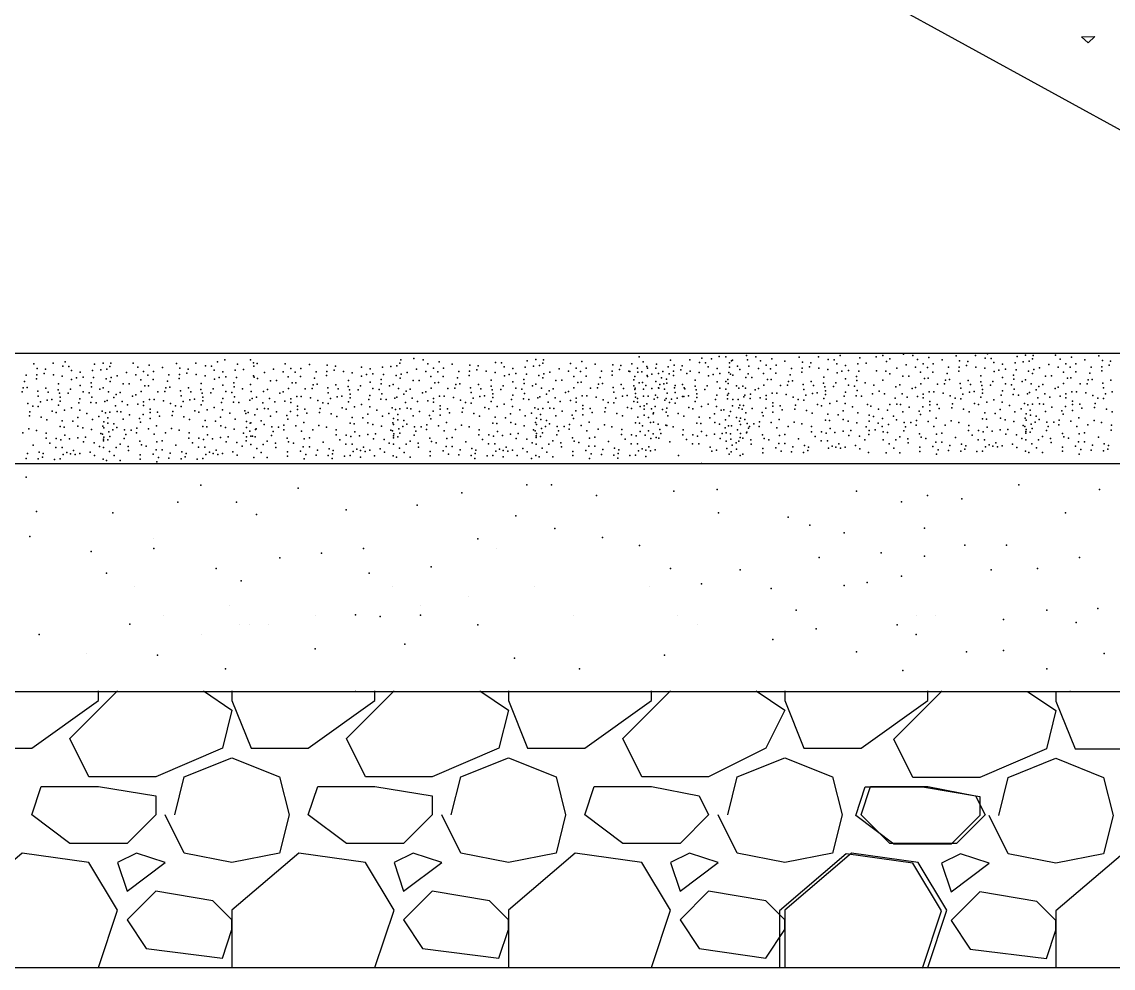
# Model space of a CAD drawing. Header units: inches. Extents: x 140261 to 278399, y 61833 to 125561.
# Drawn here: x 141403.86 to 141443.43, y 63414.91 to 63449.2 of the extents above; entities that cross this region are included whole.
import ezdxf

# ---------------------------------------------------------------- set-up
doc = ezdxf.new("R2010")
doc.units = ezdxf.units.IN
doc.layers.add('PDF_0', color=7, linetype='Continuous')

msp = doc.modelspace()

# ---------------------------------------------------------------- linework, layer by layer
for p, q in [((141344.801, 63499.531), (141458.432, 63437.195)), ((141442.282, 63448.649), (141442.769, 63448.672)), ((141442.526, 63448.435), (141442.282, 63448.649)), ((141442.769, 63448.672), (141442.526, 63448.435)), ((141338.56, 63437.195), (141582.604, 63437.195)), ((141338.56, 63437.195), (141582.604, 63437.195)), ((141423.252, 63437.195), (141495.818, 63437.195)), ((141338.56, 63433.195), (141458.582, 63433.195)), ((141338.56, 63424.93), (141458.582, 63424.93)), ((141338.56, 63414.93), (141458.582, 63414.93))]:
    msp.add_line(p, q)
for p in [(141435.829, 63437.156), (141438.873, 63437.166), (141440.255, 63437.12), (141441.34, 63437.12), (141441.34, 63437.12), (141404.296, 63436.807), (141404.296, 63436.807), (141404.998, 63436.825), (141405.351, 63436.726), (141405.434, 63436.882), (141406.504, 63436.79), (141406.815, 63436.835), (141407.09, 63436.827), (141407.09, 63436.827), (141407.9, 63436.835), (141407.9, 63436.835), (141408.485, 63436.762), (141409.47, 63436.816), (141409.47, 63436.816), (141410.173, 63436.835), (141410.525, 63436.735), (141410.955, 63436.873), (141411.23, 63436.955), (141411.678, 63436.799), (141412.154, 63436.945), (141412.264, 63436.836), (141412.264, 63436.836), (141412.281, 63436.726), (141412.4, 63436.817), (141413.412, 63436.8), (141413.412, 63436.8), (141414.298, 63436.78), (141414.937, 63436.753), (141414.937, 63436.753), (141415.233, 63436.726), (141417.456, 63436.735), (141417.574, 63436.826), (141417.603, 63436.946), (141417.603, 63436.946), (141418.076, 63436.999), (141418.414, 63436.954), (141418.414, 63436.954), (141418.586, 63436.809), (141418.586, 63436.809), (141418.998, 63436.881), (141419.472, 63436.79), (141420.111, 63436.762), (141420.111, 63436.762), (141420.407, 63436.736), (141421.038, 63436.854), (141421.258, 63436.836), (141422.191, 63436.919), (141422.502, 63436.963), (141422.63, 63436.744), (141422.748, 63436.835), (141422.777, 63436.955), (141422.777, 63436.955), (141423.76, 63436.818), (141423.76, 63436.818), (141424.172, 63436.89), (141424.646, 63436.799), (141425.285, 63436.772), (141425.285, 63436.772), (141425.581, 63436.745), (141425.984, 63436.809), (141425.984, 63436.809), (141426.24, 63437.063), (141426.396, 63436.881), (141426.87, 63436.79), (141427.381, 63436.936), (141427.381, 63436.936), (141427.509, 63436.762), (141427.509, 63436.762), (141427.805, 63436.736), (141428.084, 63436.954), (141428.436, 63436.855), (141428.519, 63437.01), (141428.656, 63436.836), (141428.867, 63436.992), (141429.141, 63437.074), (141429.388, 63437.064), (141429.515, 63436.845), (141429.589, 63436.919), (141429.634, 63436.936), (141430.136, 63437.109), (141430.175, 63436.955), (141430.175, 63436.955), (141430.227, 63436.726), (141430.473, 63437.064), (141430.473, 63437.064), (141430.645, 63436.919), (141430.645, 63436.919), (141430.847, 63436.754), (141431.057, 63436.991), (141431.213, 63436.754), (141431.213, 63436.754), (141431.532, 63436.9), (141432.043, 63437.045), (141432.043, 63437.045), (141432.171, 63436.872), (141432.171, 63436.872), (141432.467, 63436.846), (141432.745, 63437.064), (141433.098, 63436.964), (141433.318, 63436.946), (141433.412, 63436.808), (141433.412, 63436.808), (141433.412, 63436.808), (141433.528, 63437.102), (141433.73, 63436.745), (141434.178, 63436.8), (141434.251, 63437.028), (141434.471, 63436.827), (141434.837, 63437.065), (141434.837, 63437.065), (141435.08, 63437.11), (141435.208, 63436.891), (141435.327, 63436.983), (141435.92, 63436.773), (141436.166, 63437.11), (141436.166, 63437.11), (141436.338, 63436.965), (141436.338, 63436.965), (141436.54, 63436.801), (141436.75, 63437.037), (141436.905, 63436.8), (141436.905, 63436.8), (141437.225, 63436.946), (141437.736, 63437.092), (141437.736, 63437.092), (141437.863, 63436.919), (141437.863, 63436.919), (141438.11, 63436.745), (141438.159, 63436.892), (141438.438, 63437.11), (141438.791, 63437.011), (141439.011, 63436.993), (141439.104, 63436.855), (141439.104, 63436.855), (141439.104, 63436.855), (141439.422, 63436.792), (141439.871, 63436.846), (141439.944, 63437.075), (141440.164, 63436.874), (141440.382, 63436.901), (141440.501, 63436.992), (141440.53, 63437.112), (141440.53, 63437.112), (141441.094, 63436.782), (141441.512, 63436.975), (141441.512, 63436.975), (141441.714, 63436.81), (141441.924, 63437.047), (141442.08, 63436.809), (141442.08, 63436.809), (141442.399, 63436.955), (141442.91, 63437.101), (141442.91, 63437.101), (141443.038, 63436.928), (141443.038, 63436.928), (141443.284, 63436.755), (141443.334, 63436.901), (141404.022, 63436.397), (141404.409, 63436.406), (141404.424, 63436.634), (141404.424, 63436.634), (141404.67, 63436.461), (141404.72, 63436.607), (141405.012, 63436.406), (141405.333, 63436.36), (141405.571, 63436.708), (141405.665, 63436.57), (141405.665, 63436.57), (141405.665, 63436.57), (141405.983, 63436.507), (141406.083, 63436.324), (141406.431, 63436.562), (141406.724, 63436.589), (141406.942, 63436.616), (141407.061, 63436.707), (141407.323, 63436.376), (141407.323, 63436.376), (141407.654, 63436.497), (141408, 63436.406), (141408.073, 63436.69), (141408.073, 63436.69), (141408.274, 63436.525), (141408.43, 63436.397), (141408.64, 63436.525), (141408.64, 63436.525), (141408.959, 63436.67), (141409.196, 63436.406), (141409.583, 63436.415), (141409.598, 63436.643), (141409.598, 63436.643), (141409.844, 63436.47), (141409.894, 63436.617), (141410.187, 63436.415), (141410.507, 63436.37), (141410.745, 63436.717), (141410.839, 63436.579), (141410.839, 63436.579), (141410.839, 63436.579), (141411.157, 63436.516), (141411.257, 63436.333), (141411.605, 63436.571), (141411.898, 63436.598), (141412.263, 63436.37), (141412.282, 63436.324), (141412.662, 63436.486), (141412.662, 63436.486), (141412.993, 63436.607), (141413.339, 63436.516), (141413.522, 63436.334), (141413.522, 63436.334), (141413.613, 63436.635), (141413.769, 63436.507), (141413.97, 63436.343), (141413.97, 63436.343), (141413.979, 63436.634), (141413.979, 63436.634), (141414.535, 63436.516), (141414.913, 63436.379), (141414.922, 63436.525), (141415.183, 63436.58), (141415.526, 63436.525), (141415.846, 63436.479), (141416.178, 63436.689), (141416.178, 63436.689), (141416.178, 63436.689), (141416.185, 63436.361), (141416.358, 63436.415), (141416.496, 63436.626), (141416.596, 63436.443), (141416.944, 63436.681), (141416.981, 63436.425), (141417.237, 63436.708), (141417.437, 63436.379), (141417.621, 63436.434), (141417.836, 63436.495), (141417.836, 63436.495), (141418.167, 63436.616), (141418.513, 63436.525), (141418.697, 63436.343), (141418.697, 63436.343), (141418.787, 63436.644), (141418.943, 63436.516), (141419.144, 63436.352), (141419.144, 63436.352), (141419.153, 63436.644), (141419.153, 63436.644), (141419.71, 63436.525), (141420.087, 63436.388), (141420.096, 63436.534), (141420.357, 63436.589), (141420.7, 63436.534), (141421.02, 63436.489), (141421.352, 63436.698), (141421.352, 63436.698), (141421.352, 63436.698), (141421.359, 63436.37), (141421.533, 63436.425), (141421.67, 63436.635), (141421.77, 63436.452), (141422.118, 63436.69), (141422.155, 63436.434), (141422.411, 63436.717), (141422.612, 63436.389), (141422.795, 63436.443), (141423.01, 63436.505), (141423.01, 63436.505), (141423.342, 63436.626), (141423.687, 63436.535), (141423.871, 63436.352), (141423.871, 63436.352), (141423.961, 63436.653), (141424.117, 63436.525), (141424.318, 63436.361), (141424.318, 63436.361), (141424.327, 63436.653), (141424.327, 63436.653), (141424.884, 63436.534), (141425.261, 63436.397), (141425.27, 63436.544), (141425.531, 63436.598), (141425.874, 63436.544), (141425.911, 63436.525), (141426.094, 63436.343), (141426.094, 63436.343), (141426.185, 63436.644), (141426.194, 63436.498), (141426.341, 63436.516), (141426.526, 63436.708), (141426.526, 63436.708), (141426.526, 63436.708), (141426.533, 63436.379), (141426.542, 63436.352), (141426.542, 63436.352), (141426.551, 63436.644), (141426.551, 63436.644), (141426.707, 63436.434), (141426.844, 63436.644), (141426.945, 63436.461), (141427.107, 63436.525), (141427.292, 63436.699), (141427.329, 63436.443), (141427.485, 63436.388), (141427.494, 63436.535), (141427.755, 63436.589), (141427.97, 63436.452), (141428.098, 63436.535), (141428.418, 63436.489), (141428.75, 63436.699), (141428.75, 63436.699), (141428.75, 63436.699), (141428.757, 63436.37), (141428.93, 63436.425), (141429.068, 63436.635), (141429.168, 63436.452), (141429.497, 63436.489), (141429.516, 63436.69), (141429.553, 63436.434), (141429.643, 63436.398), (141429.809, 63436.717), (141429.896, 63436.605), (141429.896, 63436.605), (141430.193, 63436.443), (141430.572, 63436.635), (141430.756, 63436.453), (141430.756, 63436.453), (141431.003, 63436.626), (141431.203, 63436.462), (141431.203, 63436.462), (141431.714, 63436.407), (141431.769, 63436.635), (141432.146, 63436.498), (141432.156, 63436.644), (141432.417, 63436.699), (141432.759, 63436.644), (141432.943, 63436.324), (141433.08, 63436.599), (141433.418, 63436.48), (141433.592, 63436.535), (141433.83, 63436.562), (141434.123, 63436.352), (141434.215, 63436.544), (141434.855, 63436.553), (141435.19, 63436.536), (141435.336, 63436.445), (141435.589, 63436.652), (141435.589, 63436.652), (141435.801, 63436.353), (141436.02, 63436.362), (141436.265, 63436.682), (141436.449, 63436.499), (141436.449, 63436.499), (141436.695, 63436.672), (141436.896, 63436.508), (141436.896, 63436.508), (141437.407, 63436.454), (141437.462, 63436.682), (141437.839, 63436.545), (141437.848, 63436.691), (141438.452, 63436.691), (141438.635, 63436.371), (141438.773, 63436.645), (141439.111, 63436.526), (141439.285, 63436.581), (141439.523, 63436.609), (141439.816, 63436.398), (141439.907, 63436.59), (141440.364, 63436.545), (141440.51, 63436.454), (141440.548, 63436.599), (141440.763, 63436.661), (141440.763, 63436.661), (141440.975, 63436.363), (141441.194, 63436.372), (141441.439, 63436.691), (141441.623, 63436.509), (141441.623, 63436.509), (141441.87, 63436.682), (141442.07, 63436.518), (141442.07, 63436.518), (141442.581, 63436.463), (141442.636, 63436.691), (141443.013, 63436.554), (141443.022, 63436.7), (141403.914, 63435.931), (141403.967, 63436.169), (141404.059, 63435.95), (141404.399, 63436.26), (141405.196, 63436.086), (141405.671, 63436.241), (141405.845, 63436.296), (141405.983, 63436.022), (141406.376, 63436.113), (141406.385, 63435.967), (141406.468, 63436.305), (141406.815, 63435.941), (141406.924, 63436.26), (141407.07, 63436.169), (141407.108, 63436.315), (141407.536, 63436.078), (141407.755, 63436.087), (141408.183, 63436.224), (141408.183, 63436.224), (141408.329, 63436.004), (141408.457, 63436.013), (141408.457, 63436.013), (141408.631, 63436.233), (141408.631, 63436.233), (141409.088, 63435.94), (141409.142, 63436.178), (141409.233, 63435.959), (141409.574, 63436.269), (141409.908, 63435.932), (141410.37, 63436.095), (141410.846, 63436.251), (141411.019, 63436.306), (141411.157, 63436.031), (141411.55, 63436.123), (141411.559, 63435.976), (141411.642, 63436.315), (141412.154, 63436.051), (141412.409, 63436.279), (141412.875, 63436.188), (141413.094, 63436.197), (141413.668, 63436.114), (141413.796, 63436.123), (141413.796, 63436.123), (141414.427, 63436.05), (141414.481, 63436.288), (141414.572, 63436.069), (141414.955, 63435.932), (141414.955, 63435.932), (141414.955, 63435.932), (141415.247, 63436.042), (141415.699, 63435.986), (141415.709, 63436.205), (141416.139, 63436.004), (141416.496, 63436.141), (141416.889, 63436.233), (141416.898, 63436.086), (141417.2, 63436.004), (141417.328, 63436.06), (141417.583, 63436.288), (141418.049, 63436.197), (141418.268, 63436.206), (141418.842, 63436.123), (141418.97, 63436.132), (141418.97, 63436.132), (141419.602, 63436.059), (141419.655, 63436.297), (141419.746, 63436.078), (141420.129, 63435.942), (141420.129, 63435.942), (141420.129, 63435.942), (141420.421, 63436.051), (141420.874, 63435.995), (141420.883, 63436.214), (141421.313, 63436.013), (141421.67, 63436.15), (141422.063, 63436.242), (141422.073, 63436.096), (141422.375, 63436.013), (141422.502, 63436.069), (141422.758, 63436.297), (141423.223, 63436.206), (141423.442, 63436.215), (141423.88, 63435.933), (141423.88, 63435.933), (141424.016, 63436.132), (141424.144, 63436.141), (141424.144, 63436.141), (141424.739, 63435.931), (141424.739, 63435.931), (141424.776, 63436.068), (141424.829, 63436.307), (141424.92, 63436.088), (141425.303, 63435.951), (141425.303, 63435.951), (141425.303, 63435.951), (141425.595, 63436.06), (141426.048, 63436.004), (141426.057, 63436.224), (141426.24, 63436.123), (141426.368, 63436.132), (141426.368, 63436.132), (141426.487, 63436.022), (141426.844, 63436.16), (141426.945, 63435.931), (141426.999, 63436.059), (141427.053, 63436.297), (141427.144, 63436.078), (141427.238, 63436.251), (141427.247, 63436.105), (141427.527, 63435.942), (141427.527, 63435.942), (141427.527, 63435.942), (141427.549, 63436.022), (141427.819, 63436.051), (141427.873, 63435.931), (141428.272, 63435.995), (141428.281, 63436.214), (141428.711, 63436.013), (141429.068, 63436.15), (141429.388, 63436.17), (141429.461, 63436.242), (141429.47, 63436.096), (141429.772, 63436.013), (141430.008, 63435.997), (141430.108, 63436.307), (141430.327, 63436.316), (141430.765, 63436.033), (141430.765, 63436.033), (141430.902, 63436.233), (141431.03, 63436.242), (141431.03, 63436.242), (141431.368, 63436.024), (141431.625, 63436.032), (141431.625, 63436.032), (141431.661, 63436.169), (141431.806, 63436.188), (141432.189, 63436.052), (141432.189, 63436.052), (141432.189, 63436.052), (141432.481, 63436.161), (141432.563, 63436.015), (141432.563, 63436.015), (141432.563, 63436.015), (141432.933, 63436.105), (141432.979, 63435.977), (141433.29, 63435.986), (141433.373, 63436.123), (141433.73, 63436.26), (141433.83, 63436.032), (141434.049, 63435.994), (141434.049, 63435.994), (141434.132, 63436.205), (141434.434, 63436.123), (141434.758, 63436.031), (141435.08, 63436.217), (141435.555, 63435.97), (141435.555, 63435.97), (141435.555, 63435.97), (141435.701, 63436.043), (141436.266, 63435.952), (141436.458, 63436.08), (141436.458, 63436.08), (141436.595, 63436.279), (141436.723, 63436.289), (141436.723, 63436.289), (141437.061, 63436.071), (141437.318, 63436.078), (141437.318, 63436.078), (141437.354, 63436.215), (141437.498, 63436.235), (141437.882, 63436.098), (141437.882, 63436.098), (141437.882, 63436.098), (141438.174, 63436.207), (141438.256, 63436.062), (141438.256, 63436.062), (141438.256, 63436.062), (141438.626, 63436.151), (141438.672, 63436.023), (141438.983, 63436.032), (141439.065, 63436.17), (141439.422, 63436.307), (141439.523, 63436.078), (141439.742, 63436.041), (141439.742, 63436.041), (141439.825, 63436.252), (141440.127, 63436.17), (141440.255, 63436.226), (141440.451, 63436.078), (141440.729, 63435.98), (141440.729, 63435.98), (141440.729, 63435.98), (141440.875, 63436.053), (141441.441, 63435.961), (141441.632, 63436.089), (141441.632, 63436.089), (141441.769, 63436.289), (141441.897, 63436.298), (141441.897, 63436.298), (141442.235, 63436.08), (141442.492, 63436.087), (141442.492, 63436.087), (141442.528, 63436.225), (141442.673, 63436.244), (141443.056, 63436.107), (141443.056, 63436.107), (141443.056, 63436.107), (141443.077, 63435.932), (141443.348, 63436.217), (141403.878, 63435.793), (141403.878, 63435.793), (141404.442, 63435.813), (141404.442, 63435.813), (141404.442, 63435.813), (141404.463, 63435.638), (141404.734, 63435.923), (141404.816, 63435.777), (141404.816, 63435.777), (141404.816, 63435.777), (141405.186, 63435.866), (141405.232, 63435.738), (141405.25, 63435.592), (141405.543, 63435.748), (141405.626, 63435.885), (141405.973, 63435.537), (141406.083, 63435.793), (141406.302, 63435.756), (141406.302, 63435.756), (141406.404, 63435.601), (141406.687, 63435.885), (141407.011, 63435.793), (141407.2, 63435.583), (141407.289, 63435.695), (141407.289, 63435.695), (141407.289, 63435.695), (141407.435, 63435.768), (141407.881, 63435.632), (141407.881, 63435.632), (141407.881, 63435.632), (141408.001, 63435.677), (141408.193, 63435.804), (141408.193, 63435.804), (141408.795, 63435.795), (141409.052, 63435.803), (141409.052, 63435.803), (141409.616, 63435.823), (141409.616, 63435.823), (141409.616, 63435.823), (141409.638, 63435.647), (141409.99, 63435.786), (141409.99, 63435.786), (141409.99, 63435.786), (141410.36, 63435.876), (141410.406, 63435.748), (141410.425, 63435.601), (141410.718, 63435.757), (141410.8, 63435.894), (141411.148, 63435.547), (141411.257, 63435.803), (141411.476, 63435.765), (141411.476, 63435.765), (141411.578, 63435.611), (141411.861, 63435.894), (141412.185, 63435.802), (141412.218, 63435.549), (141412.374, 63435.592), (141412.628, 63435.805), (141412.628, 63435.805), (141412.628, 63435.805), (141412.774, 63435.878), (141412.847, 63435.549), (141412.847, 63435.549), (141413.22, 63435.742), (141413.22, 63435.742), (141413.22, 63435.742), (141413.34, 63435.786), (141413.532, 63435.914), (141413.532, 63435.914), (141413.614, 63435.54), (141413.833, 63435.622), (141413.833, 63435.622), (141413.997, 63435.622), (141414.134, 63435.905), (141414.336, 63435.574), (141414.391, 63435.912), (141414.391, 63435.912), (141414.976, 63435.757), (141415.05, 63435.547), (141415.297, 63435.611), (141415.297, 63435.611), (141415.329, 63435.896), (141415.329, 63435.896), (141415.329, 63435.896), (141415.462, 63435.638), (141415.745, 63435.858), (141415.764, 63435.711), (141415.764, 63435.574), (141416.057, 63435.867), (141416.487, 63435.656), (141416.596, 63435.912), (141416.815, 63435.875), (141416.815, 63435.875), (141416.917, 63435.72), (141417.392, 63435.559), (141417.466, 63435.602), (141417.466, 63435.602), (141417.524, 63435.912), (141417.713, 63435.702), (141417.802, 63435.814), (141417.802, 63435.814), (141417.802, 63435.814), (141417.948, 63435.887), (141418.021, 63435.559), (141418.021, 63435.559), (141418.395, 63435.752), (141418.395, 63435.752), (141418.395, 63435.752), (141418.514, 63435.796), (141418.706, 63435.923), (141418.706, 63435.923), (141418.788, 63435.549), (141419.007, 63435.632), (141419.007, 63435.632), (141419.171, 63435.632), (141419.308, 63435.914), (141419.51, 63435.583), (141419.565, 63435.922), (141419.565, 63435.922), (141420.151, 63435.766), (141420.224, 63435.556), (141420.471, 63435.62), (141420.471, 63435.62), (141420.503, 63435.905), (141420.503, 63435.905), (141420.503, 63435.905), (141420.636, 63435.647), (141420.919, 63435.867), (141420.938, 63435.721), (141420.938, 63435.583), (141421.231, 63435.876), (141421.661, 63435.666), (141421.77, 63435.922), (141421.989, 63435.884), (141421.989, 63435.884), (141422.054, 63435.538), (141422.091, 63435.73), (141422.566, 63435.568), (141422.64, 63435.611), (141422.64, 63435.611), (141422.699, 63435.921), (141422.887, 63435.711), (141422.977, 63435.823), (141422.977, 63435.823), (141422.977, 63435.823), (141423.122, 63435.896), (141423.196, 63435.568), (141423.196, 63435.568), (141423.569, 63435.761), (141423.569, 63435.761), (141423.569, 63435.761), (141423.688, 63435.805), (141423.962, 63435.559), (141424.181, 63435.641), (141424.181, 63435.641), (141424.345, 63435.641), (141424.482, 63435.924), (141424.684, 63435.593), (141425.325, 63435.776), (141425.398, 63435.565), (141425.645, 63435.629), (141425.645, 63435.629), (141425.678, 63435.914), (141425.678, 63435.914), (141425.678, 63435.914), (141425.81, 63435.657), (141426.094, 63435.876), (141426.104, 63435.923), (141426.104, 63435.923), (141426.112, 63435.73), (141426.112, 63435.593), (141426.186, 63435.55), (141426.405, 63435.885), (141426.405, 63435.632), (141426.405, 63435.632), (141426.569, 63435.632), (141426.706, 63435.914), (141426.835, 63435.675), (141426.908, 63435.583), (141426.963, 63435.922), (141426.963, 63435.922), (141427.163, 63435.893), (141427.163, 63435.893), (141427.228, 63435.547), (141427.265, 63435.739), (141427.549, 63435.766), (141427.622, 63435.556), (141427.814, 63435.62), (141427.814, 63435.62), (141427.869, 63435.62), (141427.869, 63435.62), (141427.901, 63435.905), (141427.901, 63435.905), (141427.901, 63435.905), (141428.034, 63435.647), (141428.317, 63435.867), (141428.336, 63435.721), (141428.336, 63435.583), (141428.629, 63435.876), (141429.059, 63435.666), (141429.168, 63435.922), (141429.387, 63435.884), (141429.387, 63435.884), (141429.451, 63435.669), (141429.452, 63435.538), (141429.489, 63435.73), (141429.862, 63435.924), (141429.862, 63435.924), (141429.862, 63435.924), (141430.038, 63435.611), (141430.038, 63435.611), (141430.081, 63435.669), (141430.081, 63435.669), (141430.096, 63435.922), (141430.27, 63435.547), (141430.285, 63435.711), (141430.454, 63435.862), (141430.454, 63435.862), (141430.454, 63435.862), (141430.574, 63435.906), (141430.638, 63435.577), (141430.848, 63435.659), (141431.066, 63435.742), (141431.066, 63435.742), (141431.231, 63435.742), (141431.57, 63435.693), (141431.831, 63435.601), (141431.831, 63435.601), (141431.831, 63435.601), (141432.21, 63435.876), (141432.284, 63435.666), (141432.531, 63435.73), (141432.531, 63435.73), (141432.696, 63435.757), (141432.943, 63435.547), (141432.997, 63435.83), (141432.997, 63435.693), (141433.675, 63435.629), (141433.72, 63435.776), (141434.114, 63435.648), (141434.151, 63435.84), (141434.306, 63435.629), (141434.7, 63435.721), (141434.7, 63435.721), (141434.947, 63435.821), (141435.144, 63435.715), (141435.527, 63435.56), (141435.774, 63435.715), (141435.774, 63435.715), (141435.963, 63435.594), (141436.147, 63435.908), (141436.147, 63435.908), (141436.147, 63435.908), (141436.33, 63435.624), (141436.54, 63435.706), (141436.54, 63435.569), (141436.759, 63435.788), (141436.759, 63435.788), (141436.923, 63435.788), (141437.263, 63435.74), (141437.524, 63435.648), (141437.524, 63435.648), (141437.524, 63435.648), (141437.702, 63435.557), (141437.903, 63435.923), (141437.903, 63435.539), (141437.976, 63435.712), (141438.224, 63435.776), (141438.224, 63435.776), (141438.388, 63435.804), (141438.635, 63435.594), (141438.69, 63435.877), (141438.69, 63435.74), (141439.367, 63435.676), (141439.413, 63435.822), (141439.807, 63435.694), (141439.843, 63435.886), (141439.999, 63435.676), (141440.318, 63435.724), (141440.392, 63435.767), (141440.392, 63435.767), (141440.639, 63435.868), (141440.702, 63435.569), (141440.948, 63435.724), (141440.948, 63435.724), (141441.137, 63435.603), (141441.321, 63435.917), (141441.321, 63435.917), (141441.321, 63435.917), (141441.505, 63435.633), (141441.715, 63435.715), (141441.715, 63435.578), (141441.933, 63435.797), (141441.933, 63435.797), (141442.098, 63435.797), (141442.437, 63435.749), (141442.698, 63435.657), (141442.698, 63435.657), (141442.698, 63435.657), (141442.876, 63435.566), (141443.077, 63435.548), (141443.151, 63435.722), (141443.398, 63435.786), (141443.398, 63435.786), (141404.084, 63435.363), (141404.084, 63435.363), (141404.084, 63435.363), (141404.262, 63435.272), (141404.463, 63435.254), (141404.537, 63435.428), (141404.784, 63435.492), (141404.784, 63435.492), (141404.949, 63435.519), (141405.196, 63435.309), (141405.25, 63435.455), (141405.662, 63435.217), (141405.662, 63435.217), (141405.928, 63435.391), (141406.367, 63435.409), (141406.559, 63435.391), (141406.879, 63435.44), (141406.953, 63435.482), (141406.953, 63435.482), (141407.262, 63435.285), (141407.508, 63435.44), (141407.508, 63435.44), (141407.697, 63435.318), (141408.065, 63435.348), (141408.275, 63435.43), (141408.275, 63435.294), (141408.494, 63435.512), (141408.494, 63435.512), (141408.521, 63435.166), (141408.658, 63435.512), (141408.997, 63435.464), (141409.259, 63435.372), (141409.259, 63435.372), (141409.259, 63435.372), (141409.436, 63435.281), (141409.638, 63435.263), (141409.711, 63435.437), (141409.958, 63435.501), (141409.958, 63435.501), (141410.123, 63435.528), (141410.37, 63435.318), (141410.425, 63435.464), (141410.589, 63435.135), (141410.836, 63435.227), (141410.836, 63435.227), (141411.102, 63435.4), (141411.138, 63435.135), (141411.541, 63435.419), (141411.733, 63435.4), (141412.127, 63435.492), (141412.127, 63435.492), (141412.4, 63435.166), (141412.601, 63435.394), (141412.662, 63435.184), (141412.662, 63435.184), (141412.799, 63435.172), (141413.036, 63435.428), (141413.404, 63435.458), (141413.614, 63435.403), (141413.86, 63435.276), (141413.86, 63435.157), (141414.125, 63435.166), (141414.598, 63435.482), (141414.598, 63435.482), (141414.598, 63435.482), (141414.675, 63435.19), (141414.775, 63435.391), (141414.976, 63435.373), (141415.48, 63435.208), (141415.62, 63435.166), (141415.62, 63435.166), (141415.62, 63435.166), (141415.709, 63435.428), (141415.928, 63435.245), (141416.175, 63435.336), (141416.175, 63435.336), (141416.441, 63435.51), (141416.477, 63435.245), (141416.88, 63435.528), (141417.072, 63435.51), (141417.29, 63435.208), (141417.411, 63435.153), (141417.574, 63435.176), (141417.775, 63435.404), (141417.836, 63435.194), (141417.836, 63435.194), (141417.973, 63435.181), (141418.211, 63435.437), (141418.578, 63435.467), (141418.788, 63435.413), (141419.034, 63435.285), (141419.034, 63435.167), (141419.299, 63435.176), (141419.772, 63435.491), (141419.772, 63435.491), (141419.772, 63435.491), (141419.849, 63435.199), (141419.949, 63435.4), (141420.151, 63435.382), (141420.654, 63435.218), (141420.795, 63435.175), (141420.795, 63435.175), (141420.795, 63435.175), (141420.883, 63435.437), (141421.103, 63435.254), (141421.35, 63435.346), (141421.35, 63435.346), (141421.615, 63435.519), (141421.652, 63435.254), (141421.915, 63435.138), (141422.246, 63435.519), (141422.464, 63435.217), (141422.585, 63435.163), (141422.748, 63435.185), (141422.949, 63435.413), (141423.01, 63435.203), (141423.01, 63435.203), (141423.147, 63435.19), (141423.385, 63435.446), (141423.752, 63435.477), (141423.962, 63435.422), (141424.208, 63435.294), (141424.208, 63435.176), (141424.473, 63435.185), (141424.946, 63435.5), (141424.946, 63435.5), (141424.946, 63435.5), (141425.023, 63435.209), (141425.124, 63435.41), (141425.325, 63435.391), (141425.828, 63435.227), (141425.969, 63435.185), (141425.969, 63435.185), (141425.969, 63435.185), (141426.057, 63435.446), (141426.186, 63435.413), (141426.277, 63435.263), (141426.432, 63435.285), (141426.432, 63435.167), (141426.524, 63435.355), (141426.524, 63435.355), (141426.697, 63435.176), (141426.789, 63435.529), (141426.826, 63435.263), (141427.089, 63435.147), (141427.17, 63435.491), (141427.17, 63435.491), (141427.17, 63435.491), (141427.247, 63435.199), (141427.347, 63435.401), (141427.421, 63435.529), (141427.549, 63435.382), (141428.052, 63435.218), (141428.193, 63435.175), (141428.193, 63435.175), (141428.193, 63435.175), (141428.281, 63435.437), (141428.5, 63435.254), (141428.747, 63435.346), (141428.747, 63435.346), (141429.013, 63435.519), (141429.049, 63435.254), (141429.312, 63435.138), (141429.634, 63435.286), (141429.644, 63435.519), (141429.835, 63435.514), (141429.862, 63435.217), (141429.896, 63435.304), (141429.896, 63435.304), (141429.983, 63435.163), (141430.032, 63435.291), (141430.336, 63435.185), (141430.336, 63435.185), (141430.838, 63435.204), (141430.848, 63435.523), (141431.094, 63435.395), (141431.094, 63435.276), (141431.358, 63435.286), (141431.431, 63435.14), (141431.89, 63435.163), (141431.908, 63435.309), (141432.009, 63435.51), (141432.21, 63435.492), (141432.714, 63435.328), (141432.854, 63435.285), (141432.854, 63435.285), (141432.854, 63435.285), (141433.162, 63435.364), (141433.409, 63435.456), (141433.409, 63435.456), (141433.711, 63435.364), (141433.974, 63435.248), (141434.524, 63435.327), (141434.645, 63435.273), (141434.916, 63435.168), (141435.327, 63435.332), (141435.589, 63435.35), (141435.589, 63435.35), (141435.725, 63435.337), (141436.029, 63435.232), (141436.029, 63435.232), (141436.531, 63435.25), (141436.787, 63435.442), (141436.787, 63435.323), (141437.051, 63435.332), (141437.124, 63435.186), (141437.583, 63435.209), (141437.601, 63435.356), (141438.009, 63435.159), (141438.009, 63435.159), (141438.406, 63435.374), (141438.547, 63435.332), (141438.547, 63435.332), (141438.547, 63435.332), (141438.855, 63435.411), (141439.102, 63435.502), (141439.102, 63435.502), (141439.331, 63435.145), (141439.404, 63435.411), (141439.667, 63435.295), (141440.09, 63435.177), (141440.217, 63435.373), (141440.337, 63435.319), (141440.501, 63435.341), (141440.763, 63435.359), (141440.763, 63435.359), (141440.899, 63435.347), (141441.203, 63435.241), (141441.203, 63435.241), (141441.705, 63435.259), (141441.961, 63435.451), (141441.961, 63435.332), (141442.225, 63435.341), (141442.298, 63435.196), (141442.757, 63435.219), (141442.775, 63435.365), (141443.184, 63435.168), (141443.184, 63435.168), (141404.143, 63434.925), (141404.161, 63435.071), (141404.57, 63434.874), (141404.57, 63434.874), (141404.775, 63434.778), (141404.967, 63435.089), (141405.107, 63435.047), (141405.107, 63435.047), (141405.107, 63435.047), (141405.333, 63434.742), (141405.415, 63435.126), (141405.891, 63434.861), (141405.964, 63435.126), (141406.227, 63435.01), (141406.422, 63434.787), (141406.422, 63434.787), (141406.651, 63434.892), (141406.777, 63435.088), (141406.898, 63435.034), (141406.979, 63434.847), (141407.061, 63435.057), (141407.323, 63435.074), (141407.323, 63435.074), (141407.46, 63435.062), (141407.542, 63434.797), (141407.764, 63434.956), (141407.764, 63434.956), (141408.129, 63434.819), (141408.266, 63434.975), (141408.521, 63435.047), (141408.521, 63434.829), (141408.786, 63435.057), (141408.859, 63434.911), (141409.317, 63434.934), (141409.336, 63435.08), (141409.744, 63434.883), (141409.744, 63434.883), (141409.949, 63434.788), (141410.141, 63435.099), (141410.281, 63435.056), (141410.281, 63435.056), (141410.281, 63435.056), (141410.507, 63434.751), (141411.065, 63434.87), (141411.401, 63435.019), (141411.596, 63434.797), (141411.596, 63434.797), (141411.951, 63435.098), (141411.99, 63435.002), (141412.072, 63435.044), (141412.318, 63434.957), (141412.881, 63434.907), (141413.103, 63435.066), (141413.103, 63435.066), (141413.468, 63434.929), (141413.512, 63434.806), (141413.605, 63435.084), (141413.86, 63434.938), (141414.198, 63435.021), (141414.656, 63435.044), (141415.083, 63434.993), (141415.083, 63434.993), (141415.288, 63434.897), (141415.846, 63434.861), (141416.23, 63434.843), (141416.404, 63434.98), (141416.74, 63435.129), (141416.935, 63434.907), (141416.935, 63434.907), (141417.164, 63435.012), (141417.345, 63434.823), (141417.492, 63434.966), (141417.501, 63434.778), (141417.711, 63434.747), (141418.055, 63434.916), (141418.277, 63435.075), (141418.277, 63435.075), (141418.642, 63434.939), (141418.687, 63434.815), (141418.779, 63435.094), (141419.034, 63434.948), (141419.372, 63435.03), (141419.83, 63435.053), (141420.257, 63435.002), (141420.257, 63435.002), (141420.462, 63434.907), (141421.02, 63434.87), (141421.405, 63434.852), (141421.578, 63434.989), (141422.109, 63434.916), (141422.109, 63434.916), (141422.338, 63435.021), (141422.519, 63434.833), (141422.666, 63434.975), (141422.675, 63434.787), (141422.885, 63434.756), (141423.229, 63434.925), (141423.451, 63435.085), (141423.451, 63435.085), (141423.816, 63434.948), (141423.861, 63434.824), (141423.953, 63435.103), (141424.208, 63434.957), (141424.546, 63435.039), (141425.005, 63435.062), (141425.431, 63435.012), (141425.431, 63435.012), (141425.636, 63434.916), (141426.194, 63434.879), (141426.432, 63434.948), (141426.579, 63434.861), (141426.753, 63434.998), (141426.77, 63435.03), (141427.228, 63435.053), (141427.283, 63434.925), (141427.283, 63434.925), (141427.655, 63435.003), (141427.655, 63435.003), (141427.86, 63434.907), (141428.418, 63434.87), (141428.802, 63434.852), (141428.976, 63434.989), (141429.223, 63435.121), (141429.378, 63434.775), (141429.507, 63434.916), (141429.507, 63434.916), (141429.552, 63435.076), (141429.771, 63434.857), (141429.917, 63434.833), (141430.073, 63434.787), (141430.115, 63435.026), (141430.701, 63435.048), (141430.746, 63434.925), (141431.094, 63435.058), (141431.322, 63434.793), (141432.317, 63435.112), (141432.317, 63435.112), (141432.522, 63435.017), (141432.997, 63434.77), (141433.08, 63434.98), (141433.144, 63434.751), (141433.464, 63434.962), (141433.638, 63435.099), (141433.647, 63434.788), (141434.169, 63435.026), (141434.169, 63435.026), (141434.579, 63434.943), (141434.735, 63434.897), (141435.071, 63434.822), (141435.245, 63435.122), (141435.464, 63434.904), (141435.577, 63434.779), (141435.808, 63435.072), (141436.296, 63434.755), (141436.394, 63435.095), (141436.439, 63434.972), (141436.787, 63435.104), (141437.015, 63434.84), (141437.562, 63434.739), (141438.214, 63435.063), (141438.69, 63434.816), (141438.773, 63435.027), (141438.837, 63434.798), (141439.157, 63435.008), (141439.34, 63434.834), (141439.518, 63434.772), (141439.862, 63435.072), (141439.862, 63435.072), (141440.245, 63434.831), (141440.272, 63434.989), (141440.272, 63434.77), (141440.419, 63435.132), (141440.427, 63434.943), (141440.638, 63434.913), (141440.751, 63434.788), (141440.982, 63435.082), (141441.47, 63434.764), (141441.568, 63435.104), (141441.613, 63434.981), (141441.961, 63435.113), (141442.189, 63434.849), (141442.737, 63434.749), (141443.389, 63435.072), (141404.123, 63434.455), (141404.396, 63434.391), (141405.25, 63434.531), (141405.397, 63434.513), (141405.717, 63434.723), (141405.9, 63434.55), (141406.078, 63434.487), (141406.393, 63434.43), (141406.393, 63434.43), (141406.806, 63434.546), (141406.832, 63434.704), (141406.832, 63434.485), (141406.988, 63434.659), (141407.161, 63434.413), (141407.198, 63434.628), (141407.312, 63434.503), (141407.59, 63434.409), (141407.833, 63434.403), (141408.03, 63434.479), (141408.173, 63434.696), (141408.457, 63434.446), (141408.749, 63434.564), (141409.297, 63434.464), (141409.57, 63434.4), (141410.425, 63434.541), (141410.571, 63434.522), (141410.891, 63434.733), (141411.074, 63434.559), (141411.252, 63434.497), (141411.567, 63434.439), (141411.567, 63434.439), (141412.006, 63434.714), (141412.006, 63434.494), (141412.126, 63434.364), (141412.145, 63434.656), (141412.162, 63434.668), (141412.335, 63434.422), (141412.355, 63434.446), (141412.537, 63434.738), (141412.651, 63434.613), (141412.929, 63434.519), (141412.971, 63434.357), (141413.172, 63434.513), (141413.358, 63434.419), (141413.369, 63434.589), (141413.796, 63434.555), (141414.006, 63434.364), (141414.088, 63434.674), (141414.417, 63434.419), (141414.636, 63434.574), (141414.909, 63434.51), (141415.265, 63434.41), (141415.764, 63434.65), (141415.91, 63434.632), (141416.413, 63434.669), (141416.591, 63434.607), (141416.906, 63434.549), (141416.906, 63434.549), (141417.237, 63434.404), (141417.301, 63434.373), (141417.319, 63434.665), (141417.345, 63434.604), (141417.529, 63434.455), (141417.674, 63434.532), (141417.825, 63434.622), (141418.103, 63434.528), (141418.145, 63434.366), (141418.346, 63434.522), (141418.532, 63434.428), (141418.543, 63434.598), (141418.97, 63434.565), (141419.18, 63434.373), (141419.262, 63434.683), (141419.591, 63434.428), (141419.81, 63434.583), (141420.084, 63434.519), (141420.439, 63434.419), (141420.938, 63434.66), (141421.084, 63434.641), (141421.112, 63434.349), (141421.588, 63434.678), (141421.765, 63434.616), (141422.08, 63434.558), (141422.08, 63434.558), (141422.411, 63434.413), (141422.475, 63434.383), (141422.493, 63434.674), (141422.519, 63434.613), (141422.703, 63434.465), (141422.848, 63434.541), (141422.999, 63434.632), (141423.278, 63434.538), (141423.319, 63434.376), (141423.521, 63434.531), (141423.707, 63434.437), (141423.717, 63434.608), (141424.144, 63434.574), (141424.354, 63434.383), (141424.436, 63434.693), (141424.765, 63434.437), (141424.984, 63434.592), (141425.258, 63434.528), (141425.614, 63434.428), (141426.112, 63434.669), (141426.258, 63434.651), (141426.286, 63434.358), (141426.368, 63434.565), (141426.578, 63434.373), (141426.66, 63434.683), (141426.762, 63434.687), (141426.939, 63434.625), (141426.989, 63434.428), (141427.208, 63434.583), (141427.254, 63434.568), (141427.254, 63434.568), (141427.481, 63434.519), (141427.837, 63434.419), (141428.336, 63434.66), (141428.482, 63434.642), (141428.509, 63434.349), (141428.985, 63434.678), (141429.163, 63434.616), (141429.36, 63434.483), (141429.478, 63434.558), (141429.478, 63434.558), (141429.588, 63434.565), (141429.809, 63434.413), (141429.884, 63434.732), (141429.917, 63434.613), (141430.163, 63434.638), (141430.205, 63434.476), (141430.246, 63434.541), (141430.406, 63434.632), (141430.592, 63434.538), (141430.603, 63434.708), (141431.03, 63434.675), (141431.24, 63434.483), (141431.65, 63434.538), (141431.87, 63434.693), (141432.143, 63434.629), (141432.49, 63434.346), (141432.499, 63434.529), (141433.171, 63434.459), (141433.638, 63434.367), (141433.638, 63434.367), (141433.825, 63434.726), (141433.922, 63434.386), (141434.14, 63434.668), (141434.14, 63434.668), (141434.471, 63434.523), (141434.579, 63434.723), (141434.581, 63434.386), (141434.799, 63434.412), (141434.908, 63434.651), (141435.053, 63434.53), (141435.09, 63434.347), (141435.281, 63434.612), (141435.838, 63434.375), (141435.856, 63434.685), (141435.898, 63434.523), (141436.099, 63434.678), (141436.285, 63434.584), (141436.723, 63434.721), (141436.933, 63434.53), (141437.343, 63434.584), (141437.836, 63434.676), (141438.183, 63434.393), (141438.192, 63434.575), (141438.548, 63434.384), (141438.864, 63434.505), (141439.038, 63434.368), (141439.038, 63434.368), (141439.331, 63434.414), (141439.331, 63434.414), (141439.614, 63434.432), (141439.833, 63434.715), (141439.833, 63434.715), (141440.164, 63434.569), (141440.227, 63434.539), (141440.264, 63434.357), (141440.273, 63434.432), (141440.455, 63434.621), (141440.491, 63434.459), (141440.6, 63434.698), (141441.012, 63434.384), (141441.03, 63434.694), (141441.072, 63434.532), (141441.273, 63434.688), (141441.459, 63434.594), (141441.897, 63434.73), (141442.107, 63434.539), (141442.517, 63434.594), (141443.01, 63434.685), (141443.357, 63434.402), (141443.366, 63434.585), (141403.903, 63434.3), (141404.743, 63434.108), (141404.752, 63434.29), (141405.108, 63434.099), (141405.278, 63434.056), (141405.424, 63434.22), (141405.598, 63434.083), (141405.598, 63434.083), (141405.891, 63434.129), (141405.891, 63434.129), (141406.101, 63433.974), (141406.175, 63434.147), (141406.724, 63434.284), (141406.787, 63434.254), (141406.824, 63434.072), (141406.824, 63434.01), (141406.834, 63434.147), (141406.982, 63434.046), (141407.016, 63434.336), (141407.052, 63434.174), (141407.572, 63434.099), (141407.632, 63434.247), (141408.019, 63434.309), (141408.147, 63433.999), (141408.147, 63433.999), (141408.667, 63434.254), (141408.758, 63433.981), (141408.95, 63434.017), (141408.95, 63434.017), (141409.078, 63434.309), (141409.917, 63434.117), (141409.926, 63434.3), (141410.282, 63434.108), (141410.452, 63434.065), (141410.598, 63434.23), (141410.772, 63434.093), (141410.772, 63434.093), (141411.065, 63434.138), (141411.065, 63434.138), (141411.276, 63433.983), (141411.349, 63434.157), (141411.66, 63433.955), (141411.898, 63434.294), (141411.999, 63434.019), (141412.008, 63434.157), (141412.163, 63434.182), (141412.226, 63434.183), (141412.321, 63434.156), (141412.765, 63433.999), (141412.911, 63434.209), (141413.486, 63434.109), (141413.486, 63434.109), (141413.538, 63433.982), (141414.097, 63434.09), (141414.289, 63434.127), (141414.289, 63434.127), (141414.791, 63433.972), (141415.256, 63434.227), (141415.393, 63434.054), (141415.621, 63434.218), (141415.791, 63434.175), (141415.937, 63434.34), (141416.111, 63434.202), (141416.111, 63434.202), (141416.404, 63434.248), (141416.404, 63434.248), (141416.615, 63434.093), (141416.688, 63434.266), (141416.999, 63434.065), (141417.337, 63434.191), (141417.338, 63434.129), (141417.347, 63434.266), (141417.495, 63434.165), (141417.565, 63434.293), (141417.939, 63434.009), (141418.085, 63434.218), (141418.66, 63434.118), (141418.66, 63434.118), (141418.712, 63433.991), (141419.271, 63434.1), (141419.463, 63434.136), (141419.463, 63434.136), (141419.965, 63433.981), (141420.43, 63434.236), (141420.567, 63434.063), (141420.795, 63434.227), (141420.965, 63434.184), (141421.285, 63434.212), (141421.285, 63434.212), (141421.578, 63434.257), (141421.578, 63434.257), (141421.789, 63434.102), (141421.862, 63434.276), (141422.173, 63434.075), (141422.511, 63434.2), (141422.512, 63434.138), (141422.521, 63434.276), (141422.669, 63434.174), (141422.739, 63434.302), (141423.113, 63434.018), (141423.259, 63434.228), (141423.834, 63434.127), (141423.834, 63434.127), (141423.886, 63434.001), (141424.062, 63433.954), (141424.446, 63434.109), (141424.637, 63434.145), (141424.637, 63434.145), (141425.139, 63433.99), (141425.605, 63434.246), (141425.741, 63434.073), (141425.97, 63434.237), (141426.139, 63434.194), (141426.46, 63434.221), (141426.46, 63434.221), (141426.669, 63434.1), (141426.753, 63434.267), (141426.753, 63434.267), (141426.861, 63434.136), (141426.861, 63434.136), (141426.963, 63434.111), (141427.036, 63434.285), (141427.363, 63433.981), (141427.828, 63434.237), (141427.965, 63434.063), (141428.193, 63434.228), (141428.363, 63434.184), (141428.683, 63434.212), (141428.683, 63434.212), (141428.976, 63434.258), (141428.976, 63434.258), (141429.187, 63434.102), (141429.26, 63434.276), (141429.397, 63434.301), (141429.397, 63434), (141429.555, 63434.275), (141429.571, 63434.075), (141429.853, 63434), (141429.91, 63434.139), (141429.919, 63434.276), (141429.999, 63434.118), (141430.137, 63434.302), (141430.145, 63434.328), (141430.291, 63434.046), (141430.72, 63434.228), (141430.72, 63434.228), (141430.772, 63434.101), (141430.948, 63434.055), (141431.331, 63434.21), (141431.523, 63434.246), (141431.523, 63434.246), (141432.025, 63434.091), (141432.627, 63434.173), (141432.842, 63434.011), (141432.855, 63434.337), (141433.025, 63434.294), (141433.071, 63434.011), (141433.345, 63434.322), (141433.345, 63434.322), (141433.848, 63434.212), (141434.233, 63434.184), (141434.422, 63434.054), (141434.571, 63434.248), (141435.09, 63434.046), (141435.248, 63434.322), (141435.546, 63434.046), (141435.692, 63434.165), (141435.984, 63434.092), (141436.413, 63434.274), (141436.413, 63434.274), (141436.465, 63434.148), (141436.641, 63434.101), (141436.997, 63433.964), (141436.997, 63433.964), (141437.024, 63434.256), (141437.216, 63434.293), (141437.216, 63434.293), (141437.216, 63433.964), (141437.216, 63433.964), (141437.717, 63434.138), (141438.32, 63434.22), (141438.535, 63434.057), (141438.718, 63434.341), (141438.764, 63434.057), (141439.541, 63434.258), (141439.926, 63434.231), (141440.115, 63434.101), (141440.264, 63434.295), (141440.264, 63434.056), (141440.422, 63434.331), (141440.72, 63434.056), (141440.866, 63434.174), (141441.158, 63434.101), (141441.176, 63433.955), (141441.587, 63434.284), (141441.587, 63434.284), (141441.639, 63434.157), (141441.815, 63434.11), (141442.171, 63433.974), (141442.171, 63433.974), (141442.198, 63434.265), (141442.39, 63434.302), (141442.39, 63434.302), (141442.39, 63433.974), (141442.39, 63433.974), (141442.892, 63434.147), (141404.068, 63433.561), (141404.278, 63433.853), (141404.488, 63433.607), (141404.88, 63433.935), (141405.095, 63433.772), (141405.324, 63433.772), (141405.498, 63433.59), (141405.498, 63433.59), (141405.735, 63433.663), (141405.964, 63433.553), (141406.339, 63433.608), (141406.339, 63433.608), (141406.486, 63433.946), (141406.675, 63433.816), (141406.824, 63433.771), (141407.043, 63433.625), (141407.28, 63433.771), (141407.426, 63433.889), (141407.718, 63433.816), (141407.736, 63433.671), (141408.199, 63433.872), (141408.375, 63433.826), (141408.731, 63433.689), (141408.731, 63433.689), (141408.95, 63433.689), (141408.95, 63433.689), (141409.242, 63433.57), (141409.452, 63433.862), (141409.662, 63433.616), (141409.817, 63433.561), (141410.054, 63433.944), (141410.269, 63433.782), (141410.498, 63433.782), (141410.672, 63433.599), (141410.672, 63433.599), (141410.91, 63433.672), (141411.138, 63433.562), (141411.514, 63433.617), (141411.514, 63433.617), (141411.849, 63433.825), (141412.163, 63433.881), (141412.382, 63433.735), (141412.546, 63433.589), (141412.619, 63433.881), (141413.057, 63433.926), (141413.075, 63433.78), (141413.495, 63433.616), (141413.495, 63433.616), (141413.714, 63433.935), (141413.968, 63433.644), (141414.07, 63433.799), (141414.07, 63433.799), (141414.289, 63433.799), (141414.289, 63433.799), (141414.581, 63433.68), (141415.001, 63433.726), (141415.156, 63433.671), (141415.608, 63433.892), (141415.837, 63433.892), (141415.873, 63433.635), (141416.011, 63433.709), (141416.011, 63433.709), (141416.141, 63433.662), (141416.141, 63433.662), (141416.141, 63433.662), (141416.249, 63433.782), (141416.313, 63433.635), (141416.313, 63433.635), (141416.477, 63433.672), (141416.853, 63433.727), (141416.853, 63433.727), (141417.008, 63433.608), (141417.188, 63433.935), (141417.337, 63433.89), (141417.556, 63433.744), (141417.72, 63433.598), (141417.793, 63433.89), (141418.231, 63433.936), (141418.249, 63433.79), (141418.669, 63433.626), (141418.669, 63433.626), (141418.888, 63433.945), (141419.142, 63433.653), (141419.244, 63433.808), (141419.244, 63433.808), (141419.463, 63433.808), (141419.463, 63433.808), (141419.755, 63433.689), (141420.175, 63433.735), (141420.305, 63433.552), (141420.33, 63433.68), (141420.782, 63433.901), (141421.011, 63433.901), (141421.048, 63433.645), (141421.185, 63433.718), (141421.185, 63433.718), (141421.315, 63433.671), (141421.315, 63433.671), (141421.315, 63433.671), (141421.423, 63433.791), (141421.487, 63433.645), (141421.487, 63433.645), (141421.652, 63433.681), (141422.027, 63433.736), (141422.027, 63433.736), (141422.182, 63433.617), (141422.362, 63433.944), (141422.511, 63433.899), (141422.73, 63433.753), (141422.894, 63433.607), (141422.967, 63433.899), (141423.405, 63433.945), (141423.424, 63433.799), (141423.843, 63433.635), (141423.843, 63433.635), (141424.317, 63433.662), (141424.418, 63433.817), (141424.418, 63433.817), (141424.637, 63433.817), (141424.637, 63433.817), (141424.929, 63433.699), (141425.349, 63433.744), (141425.479, 63433.562), (141425.504, 63433.69), (141425.956, 63433.91), (141426.185, 63433.91), (141426.222, 63433.654), (141426.359, 63433.727), (141426.359, 63433.727), (141426.49, 63433.68), (141426.49, 63433.68), (141426.49, 63433.68), (141426.597, 63433.8), (141426.661, 63433.654), (141426.661, 63433.654), (141426.826, 63433.691), (141428.18, 63433.901), (141428.409, 63433.901), (141428.821, 63433.791), (141428.885, 63433.645), (141428.885, 63433.645), (141429.049, 63433.681), (141429.425, 63433.736), (141429.425, 63433.736), (141429.58, 63433.617), (141429.616, 63433.854), (141429.76, 63433.944), (141429.78, 63433.708), (141430.309, 63433.9), (141430.729, 63433.736), (141430.729, 63433.736), (141430.729, 63433.581), (141431.202, 63433.763), (141431.304, 63433.918), (141431.304, 63433.918), (141431.395, 63433.644), (141431.395, 63433.644), (141431.523, 63433.918), (141431.523, 63433.918), (141431.77, 63433.617), (141431.815, 63433.799), (141432.209, 63433.598), (141432.235, 63433.845), (141432.364, 63433.662), (141432.39, 63433.79), (141433.107, 63433.755), (141433.245, 63433.828), (141433.245, 63433.828), (141433.375, 63433.781), (141433.375, 63433.781), (141433.375, 63433.781), (141433.482, 63433.901), (141433.546, 63433.755), (141433.546, 63433.755), (141433.711, 63433.791), (141434.086, 63433.846), (141434.086, 63433.846), (141434.242, 63433.727), (141434.562, 63433.59), (141435.199, 63433.581), (141435.308, 63433.901), (141435.473, 63433.755), (141435.692, 63433.581), (141436.002, 63433.946), (141436.422, 63433.782), (141436.422, 63433.782), (141436.422, 63433.627), (141436.895, 63433.809), (141437.088, 63433.691), (141437.088, 63433.691), (141437.462, 63433.663), (141437.508, 63433.846), (141437.902, 63433.645), (141437.927, 63433.891), (141438.057, 63433.709), (141438.083, 63433.837), (141438.489, 63433.627), (141438.69, 63433.646), (141438.8, 63433.801), (141438.937, 63433.874), (141438.937, 63433.874), (141439.068, 63433.828), (141439.068, 63433.828), (141439.068, 63433.828), (141439.175, 63433.947), (141439.239, 63433.801), (141439.239, 63433.801), (141439.404, 63433.838), (141439.779, 63433.893), (141439.779, 63433.893), (141439.935, 63433.774), (141440.255, 63433.637), (141440.373, 63433.591), (141440.483, 63433.91), (141440.647, 63433.764), (141440.866, 63433.591), (141441.596, 63433.791), (141441.596, 63433.791), (141441.596, 63433.636), (141442.069, 63433.819), (141442.262, 63433.7), (141442.262, 63433.7), (141442.637, 63433.672), (141442.682, 63433.855), (141443.076, 63433.654), (141443.102, 63433.901), (141443.231, 63433.718), (141443.257, 63433.846), (141404.023, 63433.378), (141404.462, 63433.36), (141404.617, 63433.424), (141404.643, 63433.552), (141405.049, 63433.343), (141405.25, 63433.361), (141405.36, 63433.516), (141405.628, 63433.543), (141405.628, 63433.543), (141405.628, 63433.543), (141405.799, 63433.516), (141405.799, 63433.516), (141406.495, 63433.489), (141406.815, 63433.352), (141406.933, 63433.306), (141407.207, 63433.479), (141407.426, 63433.306), (141408.156, 63433.506), (141408.156, 63433.506), (141408.156, 63433.351), (141408.629, 63433.534), (141408.758, 63433.251), (141408.822, 63433.415), (141408.822, 63433.415), (141409.197, 63433.388), (141409.636, 63433.369), (141409.792, 63433.433), (141410.223, 63433.352), (141410.425, 63433.37), (141410.534, 63433.526), (141410.802, 63433.552), (141410.802, 63433.552), (141410.802, 63433.552), (141410.974, 63433.526), (141410.974, 63433.526), (141411.669, 63433.498), (141412.272, 63433.416), (141412.765, 63433.416), (141413.495, 63433.461), (141414.097, 63433.361), (141414.161, 63433.525), (141414.161, 63433.525), (141414.536, 63433.497), (141414.975, 63433.479), (141415.119, 63433.37), (141415.131, 63433.543), (141415.562, 63433.462), (141415.764, 63433.48), (141416.139, 63433.425), (141416.651, 63433.471), (141417.329, 63433.471), (141417.446, 63433.425), (141417.939, 63433.425), (141418.669, 63433.471), (141419.335, 63433.534), (141419.335, 63433.534), (141419.71, 63433.507), (141420.149, 63433.488), (141420.293, 63433.379), (141420.736, 63433.471), (141420.938, 63433.489), (141421.313, 63433.434), (141421.825, 63433.48), (141422.338, 63433.38), (141422.338, 63433.38), (141422.503, 63433.48), (141422.621, 63433.434), (141423.113, 63433.434), (141423.843, 63433.48), (141424.446, 63433.38), (141424.509, 63433.544), (141424.509, 63433.544), (141424.884, 63433.516), (141425.323, 63433.498), (141425.468, 63433.389), (141425.911, 63433.48), (141426.112, 63433.498), (141426.487, 63433.444), (141427.677, 63433.489), (141428.51, 63433.195), (141429.506, 63433.535), (141429.901, 63433.48), (141429.999, 63433.535), (141437.024, 63433.527), (141442.198, 63433.536), (141404.022, 63432.695), (141410.356, 63432.41), (141422.168, 63432.421), (141422.168, 63432.421), (141423.066, 63432.421), (141440.015, 63432.421), (141440.015, 63432.421), (141413.885, 63432.298), (141419.822, 63432.131), (141424.694, 63432.029), (141424.694, 63432.029), (141427.5, 63432.197), (141427.5, 63432.197), (141429.071, 63432.253), (141434.122, 63432.197), (141436.703, 63432.029), (141442.933, 63432.253), (141409.516, 63431.795), (141411.644, 63431.795), (141418.198, 63431.683), (141435.75, 63431.804), (141437.938, 63431.917), (141437.938, 63431.917), (141437.938, 63431.917), (141404.394, 63431.451), (141407.163, 63431.403), (141407.163, 63431.403), (141412.372, 63431.347), (141415.621, 63431.515), (141415.621, 63431.515), (141421.775, 63431.3), (141429.127, 63431.412), (141429.127, 63431.412), (141431.653, 63431.244), (141431.653, 63431.244), (141441.698, 63431.412), (141441.698, 63431.412), (141423.183, 63430.843), (141423.183, 63430.843), (141432.438, 63430.963), (141436.591, 63430.851), (141436.591, 63430.851), (141404.153, 63430.555), (141420.396, 63430.459), (141424.919, 63430.507), (141433.673, 63430.683), (141406.379, 63430.004), (141406.379, 63430.004), (141406.379, 63430.004), (141408.645, 63430.114), (141416.248, 63430.114), (141426.263, 63430.228), (141438.05, 63430.234), (141439.566, 63430.234), (141413.213, 63429.78), (141413.213, 63429.78), (141414.725, 63429.948), (141432.775, 63429.785), (141435.02, 63429.954), (141436.591, 63429.842), (141442.203, 63429.785), (141406.939, 63429.22), (141406.939, 63429.22), (141410.916, 63429.388), (141410.916, 63429.388), (141416.461, 63429.22), (141418.702, 63429.444), (141418.702, 63429.444), (141427.384, 63429.388), (141429.913, 63429.337), (141439.005, 63429.337), (141439.005, 63429.337), (141440.688, 63429.393), (141440.688, 63429.393), (141411.812, 63428.94), (141428.51, 63428.832), (141434.515, 63428.888), (141435.75, 63429.113), (141431.035, 63428.664), (141431.035, 63428.664), (141433.673, 63428.776), (141433.673, 63428.776), (141415.957, 63427.709), (141415.957, 63427.709), (141415.957, 63427.709), (141416.853, 63427.653), (141418.322, 63427.695), (141418.322, 63427.695), (141431.933, 63427.879), (141441.025, 63427.879), (141441.025, 63427.879), (141442.877, 63427.935), (141442.877, 63427.935), (141407.78, 63427.373), (141420.396, 63427.349), (141420.396, 63427.349), (141435.602, 63427.349), (141439.453, 63427.542), (141439.453, 63427.542), (141442.091, 63427.43), (141442.091, 63427.43), (141442.091, 63427.43), (141404.498, 63427.003), (141432.663, 63427.206), (141436.293, 63427.003), (141414.501, 63426.477), (141417.75, 63426.645), (141431.091, 63426.813), (141408.788, 63426.254), (141421.726, 63426.142), (141427.16, 63426.254), (141427.16, 63426.254), (141434.122, 63426.365), (141434.122, 63426.365), (141438.107, 63426.365), (141438.107, 63426.365), (141439.453, 63426.421), (141439.453, 63426.421), (141439.453, 63426.421), (141443.101, 63426.308), (141443.101, 63426.308), (141411.252, 63425.75), (141424.079, 63425.75), (141435.805, 63425.692), (141435.805, 63425.692), (141441.025, 63425.748), (141415.957, 63424.93), (141437.209, 63424.93), (141441.867, 63424.93)]:
    msp.add_point(p)
at = {"layer": 'PDF_0', "lineweight": 25}
for points in [[(141408.645, 63430.459), (141408.645, 63430.459)], [(141420.396, 63430.459), (141420.396, 63430.459)], [(141408.645, 63430.114), (141408.645, 63430.114)], [(141416.248, 63430.114), (141416.248, 63430.114)], [(141421.087, 63430.114), (141421.087, 63430.114)], [(141407.954, 63428.731), (141407.954, 63428.731)], [(141417.285, 63428.731), (141417.285, 63428.731)], [(141422.469, 63428.731), (141422.469, 63428.731)], [(141426.616, 63428.731), (141426.616, 63428.731)], [(141411.41, 63428.04), (141411.41, 63428.04)], [(141418.322, 63428.04), (141418.322, 63428.04)], [(141420.05, 63428.386), (141420.05, 63428.386)], [(141408.991, 63427.695), (141408.991, 63427.695)], [(141414.52, 63427.695), (141414.52, 63427.695)], [(141418.322, 63427.695), (141418.322, 63427.695)], [(141423.852, 63427.695), (141423.852, 63427.695)], [(141427.653, 63427.695), (141427.653, 63427.695)], [(141436.293, 63427.695), (141436.293, 63427.695)], [(141436.985, 63427.695), (141436.985, 63427.695)], [(141411.755, 63427.349), (141411.755, 63427.349)], [(141412.101, 63427.349), (141412.101, 63427.349)], [(141412.792, 63427.349), (141412.792, 63427.349)], [(141420.396, 63427.349), (141420.396, 63427.349)], [(141428.344, 63427.349), (141428.344, 63427.349)], [(141435.602, 63427.349), (141435.602, 63427.349)], [(141404.498, 63427.003), (141404.498, 63427.003)], [(141410.373, 63427.003), (141410.373, 63427.003)], [(141436.293, 63427.003), (141436.293, 63427.003)], [(141406.226, 63426.312), (141406.226, 63426.312)], [(141401.46, 63424.952), (141401.46, 63424.607), (141402.151, 63422.879), (141404.225, 63422.879), (141406.644, 63424.607), (141406.644, 63424.952)], [(141410.446, 63424.952), (141411.482, 63424.261), (141411.137, 63422.879), (141408.718, 63421.842), (141406.298, 63421.842), (141405.607, 63423.224), (141407.335, 63424.952)], [(141411.482, 63424.952), (141411.482, 63424.607), (141412.174, 63422.879), (141414.247, 63422.879), (141416.667, 63424.607), (141416.667, 63424.952)], [(141420.468, 63424.952), (141421.505, 63424.261), (141421.159, 63422.879), (141418.74, 63421.842), (141416.321, 63421.842), (141415.63, 63423.224), (141417.358, 63424.952)], [(141421.505, 63424.952), (141421.505, 63424.607), (141422.196, 63422.879), (141424.27, 63422.879), (141426.689, 63424.607), (141426.689, 63424.952)], [(141430.491, 63424.952), (141431.527, 63424.261), (141430.836, 63422.879), (141428.763, 63421.842), (141426.343, 63421.842), (141425.652, 63423.224), (141427.38, 63424.952)], [(141431.527, 63424.952), (141431.527, 63424.607), (141432.219, 63422.879), (141434.292, 63422.879), (141436.712, 63424.607), (141436.712, 63424.952)], [(141440.319, 63424.93), (141441.356, 63424.239), (141441.01, 63422.856), (141438.591, 63421.819), (141436.172, 63421.819), (141435.481, 63423.202), (141437.209, 63424.93)], [(141441.356, 63424.93), (141441.356, 63424.584), (141442.047, 63422.856), (141444.121, 63422.856), (141446.54, 63424.584), (141446.54, 63424.93)], [(141409.409, 63420.459), (141409.754, 63421.842), (141411.482, 63422.533), (141413.21, 63421.842), (141413.556, 63420.459), (141413.21, 63419.077), (141411.482, 63418.731), (141409.754, 63419.077), (141409.063, 63420.459)], [(141419.431, 63420.459), (141419.777, 63421.842), (141421.505, 63422.533), (141423.233, 63421.842), (141423.579, 63420.459), (141423.233, 63419.077), (141421.505, 63418.731), (141419.777, 63419.077), (141419.086, 63420.459)], [(141429.454, 63420.459), (141429.799, 63421.842), (141431.527, 63422.533), (141433.255, 63421.842), (141433.601, 63420.459), (141433.255, 63419.077), (141431.527, 63418.731), (141429.799, 63419.077), (141429.108, 63420.459)], [(141439.282, 63420.437), (141439.628, 63421.819), (141441.356, 63422.511), (141443.084, 63421.819), (141443.429, 63420.437), (141443.084, 63419.055), (141441.356, 63418.709), (141439.628, 63419.055), (141438.937, 63420.437)], [(141406.644, 63414.93), (141407.335, 63417.003), (141406.298, 63418.731), (141403.879, 63419.077), (141401.46, 63417.003), (141401.46, 63414.93)], [(141416.667, 63414.93), (141417.358, 63417.003), (141416.321, 63418.731), (141413.902, 63419.077), (141411.482, 63417.003), (141411.482, 63414.93)], [(141426.689, 63414.93), (141427.38, 63417.003), (141426.343, 63418.731), (141423.924, 63419.077), (141421.505, 63417.003), (141421.505, 63414.93)], [(141436.517, 63414.907), (141437.209, 63416.981), (141436.172, 63418.709), (141433.752, 63419.055), (141431.333, 63416.981), (141431.333, 63414.907)], [(141436.712, 63414.93), (141437.403, 63417.003), (141436.366, 63418.731), (141433.947, 63419.077), (141431.527, 63417.003), (141431.527, 63414.93)], [(141446.54, 63414.907), (141447.231, 63416.981), (141446.194, 63418.709), (141443.775, 63419.055), (141441.356, 63416.981), (141441.356, 63414.907)]]:
    msp.add_lwpolyline(points, dxfattribs=at)
for points in [[(141404.57, 63421.496), (141406.644, 63421.496), (141408.718, 63421.151), (141408.718, 63420.459), (141407.681, 63419.423), (141405.607, 63419.423), (141404.225, 63420.459)], [(141414.593, 63421.496), (141416.667, 63421.496), (141418.74, 63421.151), (141418.74, 63420.459), (141417.703, 63419.423), (141415.63, 63419.423), (141414.247, 63420.459)], [(141424.615, 63421.496), (141426.689, 63421.496), (141428.417, 63421.151), (141428.763, 63420.459), (141427.726, 63419.423), (141425.652, 63419.423), (141424.27, 63420.459)], [(141434.444, 63421.474), (141436.517, 63421.474), (141438.591, 63421.128), (141438.591, 63420.437), (141437.554, 63419.4), (141435.481, 63419.4), (141434.098, 63420.437)], [(141434.638, 63421.496), (141436.712, 63421.496), (141438.44, 63421.151), (141438.785, 63420.459), (141437.748, 63419.423), (141435.329, 63419.423), (141434.292, 63420.459)], [(141408.026, 63419.077), (141407.335, 63418.731), (141407.681, 63417.695), (141409.063, 63418.731)], [(141418.049, 63419.077), (141417.358, 63418.731), (141417.703, 63417.695), (141419.086, 63418.731)], [(141428.071, 63419.077), (141427.38, 63418.731), (141427.726, 63417.695), (141429.108, 63418.731)], [(141437.9, 63419.055), (141437.209, 63418.709), (141437.554, 63417.672), (141438.937, 63418.709)], [(141411.482, 63416.658), (141410.791, 63417.349), (141408.718, 63417.695), (141407.681, 63416.658), (141408.372, 63415.621), (141411.137, 63415.275), (141411.482, 63416.312)], [(141421.505, 63416.658), (141420.814, 63417.349), (141418.74, 63417.695), (141417.703, 63416.658), (141418.395, 63415.621), (141421.159, 63415.275), (141421.505, 63416.312)], [(141431.527, 63416.658), (141430.836, 63417.349), (141428.763, 63417.695), (141427.726, 63416.658), (141428.417, 63415.621), (141430.836, 63415.275), (141431.527, 63416.312)], [(141441.356, 63416.635), (141440.665, 63417.327), (141438.591, 63417.672), (141437.554, 63416.635), (141438.245, 63415.598), (141441.01, 63415.253), (141441.356, 63416.29)]]:
    msp.add_lwpolyline(points, close=True, dxfattribs=at)

doc.saveas('drawing.dxf')
